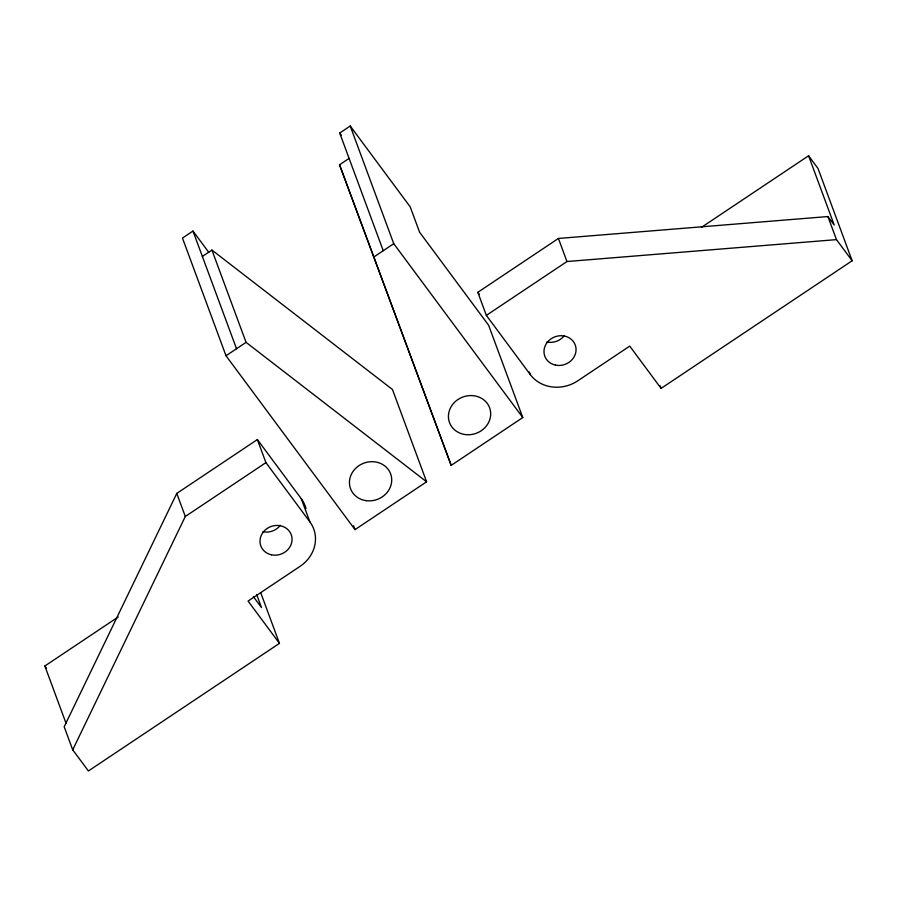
<?xml version="1.0" encoding="UTF-8"?>
<svg xmlns="http://www.w3.org/2000/svg" width="897" height="897" viewBox="0 0 897 897"><rect width="100%" height="100%" fill="white"/><g stroke="black" fill="none" stroke-linecap="round" stroke-linejoin="round"><path stroke-width="1.35" d="M306.034 508.599A34.669 31.373 -20.3 0 0 301.314 498.766L257.383 439.564L176.776 493.417L64.18 726.772L72.713 749.847L88.411 770.983L279.449 643.362L260.702 592.659M72.713 749.847L185.309 516.493L265.927 462.639L257.383 439.564M208.81 252.393L192.978 231.056L182.472 238.075L226.01 355.761L355.021 529.622L426.602 481.801L392.46 389.5L211.927 250.061L202.374 256.441M383.243 250.712L339.716 133.036L350.222 126.017L410.198 206.848L419.594 232.222L488.63 325.263L522.772 417.553L451.191 465.375L339.548 164.801L349.101 158.41M226.01 355.761L246.07 342.351L426.602 481.801M373.69 257.091L393.749 243.692L350.222 126.017M808.589 155.775L818.008 168.468L852.15 260.758L661.1 388.39L629.728 346.107L577.769 380.81A34.669 31.373 -20.3 0 1 530.284 374.587L486.353 315.385L477.821 292.31L558.427 238.456L827.92 216.547L834.199 225.001L808.589 155.775L701.42 227.378M486.353 315.385L566.96 261.532L836.464 239.622L852.15 260.758M66.109 723.475L44.85 666L118.236 616.979M477.821 292.31L479.48 294.541M339.716 133.036L341.376 135.279M393.749 243.692L522.772 417.553M265.927 462.639L309.857 521.841A34.669 31.373 -20.3 0 1 300.024 566.366L248.077 601.068L279.449 643.362M253.369 596.628L261.498 607.594L256.677 594.532M44.85 666L46.42 668.119M339.548 164.801L451.191 465.375M827.92 216.547L836.464 239.622M660.147 385.788L661.1 388.39M558.427 238.456L566.96 261.532M529.342 372.02L530.284 374.587M353.586 525.72L355.021 529.622M211.927 250.061L246.07 342.351M301.314 498.766L309.857 521.841M192.978 231.056L236.516 348.731M176.776 493.417L185.309 516.493M564.336 335.613A16.213 14.677 -20.3 0 1 546.867 342.004M280.357 525.328A16.213 14.677 -20.3 0 1 262.877 531.73M465.274 434.563A21.382 19.342 -20.3 0 0 489.627 407.799A21.382 19.342 -20.3 0 0 453.77 403.101A21.382 19.342 -20.3 0 0 465.274 434.563M555.4 365.079A16.213 14.677 -20.3 0 0 575.627 346.231A16.213 14.677 -20.3 0 0 549.009 340.456A16.213 14.677 -20.3 0 0 555.4 365.079M366.301 500.683A21.382 19.342 -20.3 0 0 390.655 473.919A21.382 19.342 -20.3 0 0 354.797 469.221A21.382 19.342 -20.3 0 0 366.301 500.683M271.421 554.806A16.213 14.677 -20.3 0 0 291.637 535.957A16.213 14.677 -20.3 0 0 265.019 530.172A16.213 14.677 -20.3 0 0 271.421 554.806"/></g></svg>
